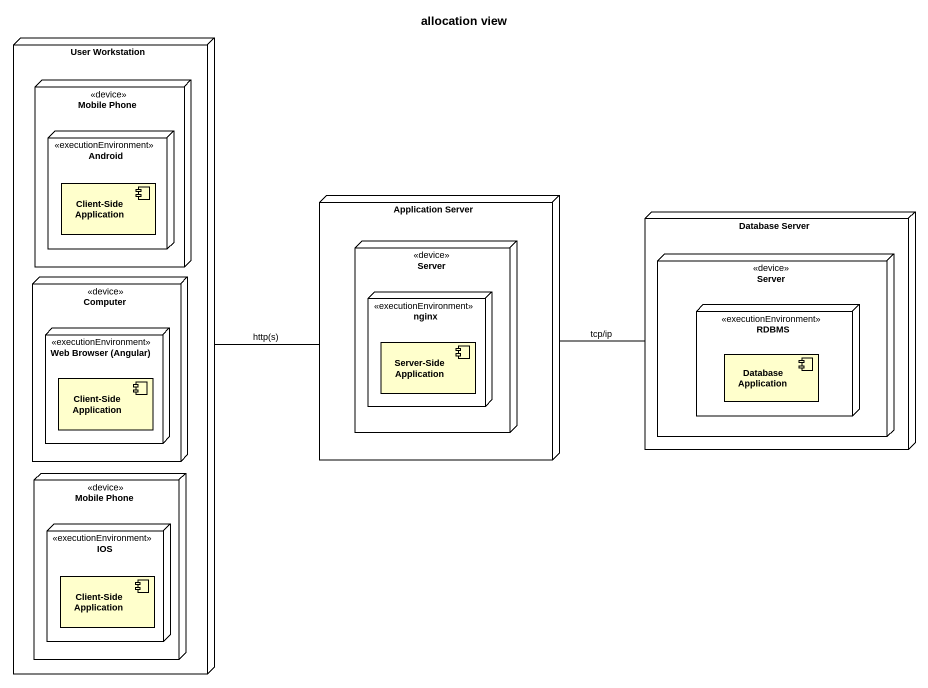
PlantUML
@startuml
title allocation view
node "User Workstation" as User_Workstation {
  node "Mobile Phone" as Mobile_Phone <<device>> {
    node Android <<executionEnvironment>> {
      component "Client-Side Application" as Client_Side_Application
    }
  }
  node Computer <<device>> {
    node "Web Browser (Angular)" as Web_Browser_Angular <<executionEnvironment>> {
      component "Client-Side Application" as Client_Side_Application_2
    }
  }
  node "Mobile Phone" as Mobile_Phone_2 <<device>> {
    node IOS <<executionEnvironment>> {
      component "Client-Side Application" as Client_Side_Application_3
    }
  }
}
node "Application Server" as Application_Server {
  node Server <<device>> {
    node nginx <<executionEnvironment>> {
      component "Server-Side Application" as Server_Side_Application
    }
  }
}
node "Database Server" as Database_Server {
  node "Server" as Server_2 <<device>> {
    node RDBMS <<executionEnvironment>> {
      component "Database Application" as Database_Application
    }
  }
}
User_Workstation -right- Application_Server : http(s)
Application_Server -right- Database_Server : tcp/ip
@enduml
